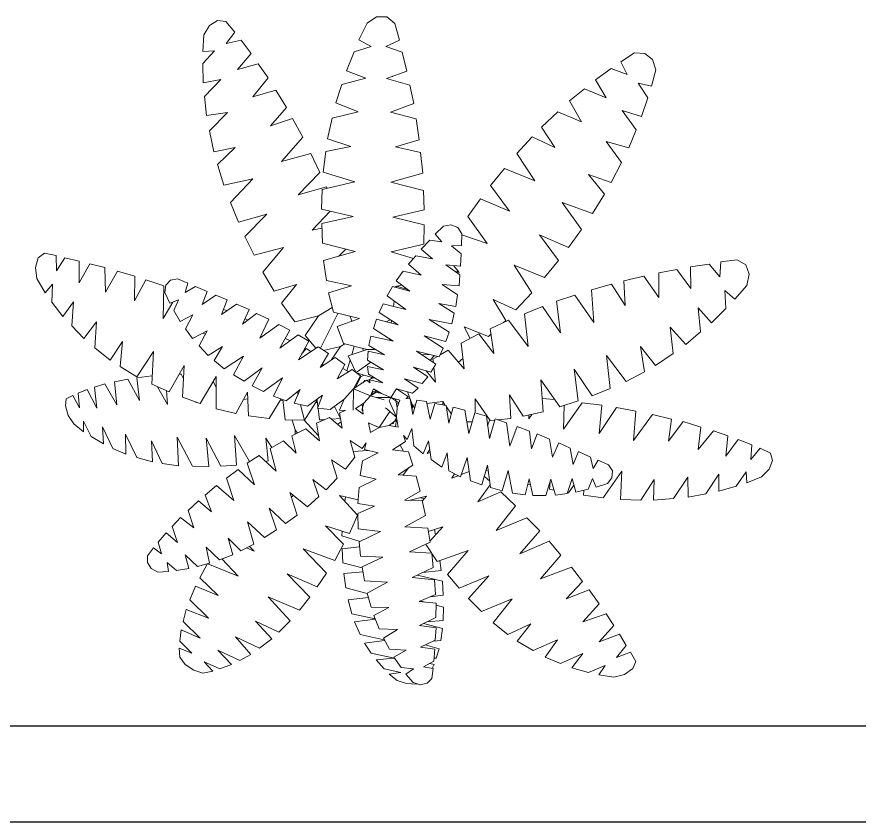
# Model space of a CAD drawing. Header units: inches. Extents: x 572007 to 584304, y -133032 to -127720.
# Drawn here: x 573121.18 to 573160.68, y -132247.37 to -132209.61 of the extents above; entities that cross this region are included whole.
import ezdxf

# ---------------------------------------------------------------- set-up
doc = ezdxf.new("R2010")
doc.units = ezdxf.units.IN
doc.header["$LTSCALE"] = 2
doc.header["$MEASUREMENT"] = 0

# ---------------------------------------------------------------- blocks, each defined once
blk = doc.blocks.new('A$C6B3F14EE')
at = {"color": 3, "lineweight": 15}
for p, q in [((0.6531, 1.3025), (0.6715, 1.3147)), ((0.692, 1.3144), (0.6715, 1.3147)), ((0.7077, 1.3017), (0.692, 1.3144)), ((0.3319, 1.2791), (0.3427, 1.2976)), ((0.3427, 1.2976), (0.3587, 1.3073)), ((0.3752, 1.3054), (0.3587, 1.3073)), ((0.3927, 1.2847), (0.3752, 1.3054)), ((0.6371, 1.2696), (0.6531, 1.3025)), ((0.7169, 1.2689), (0.7077, 1.3017)), ((0.3319, 1.2791), (0.3294, 1.2464)), ((0.3753, 1.2621), (0.3927, 1.2847)), ((0.3753, 1.2621), (0.4048, 1.2686)), ((0.4048, 1.2686), (0.4249, 1.2426)), ((0.6613, 1.2566), (0.6371, 1.2696)), ((0.6902, 1.2563), (0.7169, 1.2689)), ((0.3294, 1.2464), (0.3525, 1.2481)), ((0.3294, 1.2226), (0.3525, 1.2481)), ((0.6125, 1.2087), (0.6274, 1.2458)), ((0.6274, 1.2458), (0.6613, 1.2566)), ((0.7223, 1.2449), (0.6902, 1.2563)), ((0.7316, 1.2077), (0.7223, 1.2449)), ((0.4249, 1.2426), (0.398, 1.211)), ((1.1525, 1.2264), (1.1797, 1.2437)), ((1.1797, 1.2437), (1.1996, 1.2427)), ((1.1996, 1.2427), (1.215, 1.2306)), ((1.215, 1.2306), (1.2213, 1.2107)), ((0.3294, 1.2226), (0.3304, 1.1851)), ((0.4387, 1.2222), (0.398, 1.211)), ((0.4584, 1.1946), (0.4387, 1.2222)), ((1.1026, 1.1904), (1.1334, 1.2127)), ((1.1334, 1.2127), (1.1649, 1.2015)), ((1.1649, 1.2015), (1.1525, 1.2264)), ((0.4284, 1.1574), (0.4584, 1.1946)), ((0.6503, 1.1937), (0.6125, 1.2087)), ((0.6915, 1.1933), (0.7316, 1.2077)), ((0.7028, 1.1968), (0.7028, 1.1971)), ((1.2213, 1.2107), (1.213, 1.1784)), ((0.3304, 1.1851), (0.3654, 1.1912)), ((0.3329, 1.1578), (0.3654, 1.1912)), ((0.5917, 1.1455), (0.6036, 1.1815)), ((0.6503, 1.1937), (0.6036, 1.1815)), ((0.7369, 1.1802), (0.6915, 1.1933)), ((0.7369, 1.1802), (0.745, 1.144)), ((1.1237, 1.1553), (1.1026, 1.1904)), ((1.213, 1.1784), (1.1869, 1.1841)), ((1.1869, 1.1841), (1.2055, 1.1554)), ((0.4284, 1.1574), (0.4735, 1.1702)), ((0.4944, 1.1363), (0.4735, 1.1702)), ((1.0517, 1.1492), (1.0812, 1.173)), ((1.0812, 1.173), (1.1237, 1.1553)), ((0.3329, 1.1578), (0.3367, 1.1207)), ((0.6354, 1.1275), (0.5917, 1.1455)), ((1.075, 1.1079), (1.0517, 1.1492)), ((1.2055, 1.1554), (1.1932, 1.1188)), ((0.4944, 1.1363), (0.463, 1.1002)), ((0.745, 1.144), (0.6994, 1.1269)), ((1.1932, 1.1188), (1.1552, 1.1305)), ((1.1552, 1.1305), (1.1826, 1.0924)), ((0.3367, 1.1207), (0.3779, 1.1267)), ((0.3425, 1.0905), (0.3779, 1.1267)), ((0.463, 1.1002), (0.5065, 1.1144)), ((0.5065, 1.1144), (0.5265, 1.0779)), ((0.5752, 1.0746), (0.5845, 1.1152)), ((0.5845, 1.1152), (0.6354, 1.1275)), ((0.6994, 1.1269), (0.7494, 1.1136)), ((0.7494, 1.1136), (0.7559, 1.0729)), ((0.9965, 1.0977), (1.0284, 1.1274)), ((1.0284, 1.1274), (1.075, 1.1079)), ((1.0224, 1.0573), (0.9965, 1.0977)), ((0.3425, 1.0905), (0.3512, 1.049)), ((0.9781, 1.0782), (0.9478, 1.0455)), ((0.9781, 1.0782), (1.0224, 1.0573)), ((1.1826, 1.0924), (1.1681, 1.0569)), ((0.5265, 1.0779), (0.4843, 1.03)), ((0.6212, 1.0594), (0.5752, 1.0746)), ((0.7559, 1.0729), (0.7091, 1.0586)), ((1.1681, 1.0569), (1.1235, 1.0695)), ((1.1235, 1.0695), (1.1538, 1.0281)), ((0.3512, 1.049), (0.3933, 1.0578)), ((0.3583, 1.0241), (0.3933, 1.0578)), ((0.5422, 1.0455), (0.4843, 1.03)), ((0.5603, 1.0084), (0.5422, 1.0455)), ((0.5664, 1.009), (0.5717, 1.0495)), ((0.5717, 1.0495), (0.6212, 1.0594)), ((0.7091, 1.0586), (0.7583, 1.0477)), ((0.7583, 1.0477), (0.7625, 1.0072)), ((0.9478, 1.0455), (0.9832, 0.9916)), ((0.3583, 1.0241), (0.371, 0.9833)), ((0.9235, 1.0162), (0.8963, 0.9826)), ((0.9832, 0.9916), (0.9235, 1.0162)), ((1.1538, 1.0281), (1.1339, 0.9889)), ((0.371, 0.9833), (0.4281, 0.9958)), ((0.384, 0.9492), (0.4281, 0.9958)), ((0.5174, 0.9643), (0.5603, 1.0084)), ((0.6289, 0.99), (0.5664, 1.009)), ((0.7625, 1.0072), (0.6996, 0.9894)), ((1.1339, 0.9889), (1.0893, 1.0043)), ((1.0893, 1.0043), (1.1202, 0.9656)), ((0.5174, 0.9643), (0.573, 0.98)), ((0.5647, 0.9747), (0.6289, 0.99)), ((0.573, 0.98), (0.5742, 0.9769)), ((0.7638, 0.9729), (0.6996, 0.9894)), ((0.8963, 0.9826), (0.9334, 0.9321)), ((0.5634, 0.9364), (0.5647, 0.9747)), ((0.7655, 0.9346), (0.7638, 0.9729)), ((1.1202, 0.9656), (1.097, 0.9275)), ((0.384, 0.9492), (0.3998, 0.9108)), ((0.8764, 0.9566), (0.8511, 0.9214)), ((0.9334, 0.9321), (0.8764, 0.9566)), ((1.097, 0.9275), (1.0369, 0.9489)), ((1.0369, 0.9489), (1.075, 0.8961)), ((0.5449, 0.895), (0.5802, 0.9322)), ((0.6255, 0.9214), (0.5634, 0.9364)), ((0.7036, 0.9206), (0.7655, 0.9346)), ((0.3998, 0.9108), (0.4554, 0.9265)), ((0.4554, 0.9265), (0.4126, 0.8823)), ((0.5637, 0.9076), (0.6255, 0.9214)), ((0.7656, 0.9055), (0.7036, 0.9206)), ((0.8892, 0.8686), (0.8511, 0.9214)), ((0.5449, 0.895), (0.5641, 0.8987)), ((0.5652, 0.8691), (0.5637, 0.9076)), ((0.7645, 0.8672), (0.7656, 0.9055)), ((0.7873, 0.8867), (0.8037, 0.9027)), ((0.8182, 0.9052), (0.8037, 0.9027)), ((0.8314, 0.8997), (0.8182, 0.9052)), ((0.8314, 0.8997), (0.8393, 0.8873)), ((1.075, 0.8961), (1.0497, 0.8609)), ((0.4126, 0.8823), (0.4307, 0.8453)), ((0.8005, 0.8719), (0.7873, 0.8867)), ((0.8393, 0.8873), (0.839, 0.8643)), ((0.8892, 0.8686), (0.8393, 0.8858)), ((1.0497, 0.8609), (0.9928, 0.8853)), ((1.03, 0.8348), (0.9928, 0.8853)), ((0.5652, 0.8691), (0.6296, 0.8529)), ((0.7004, 0.8521), (0.7645, 0.8672)), ((0.7597, 0.8573), (0.7764, 0.875)), ((0.8005, 0.8719), (0.7764, 0.875)), ((0.839, 0.8643), (0.8194, 0.8638)), ((0.8194, 0.8638), (0.8383, 0.8483)), ((0.0054, 0.84), (0.0176, 0.8494)), ((0.0176, 0.8494), (0.0407, 0.8447)), ((0.4307, 0.8453), (0.4887, 0.8607)), ((0.4476, 0.8123), (0.4887, 0.8607)), ((0.6296, 0.8529), (0.5674, 0.8353)), ((0.5972, 0.8435), (0.6111, 0.8574)), ((0.7442, 0.839), (0.7004, 0.8521)), ((0.7816, 0.8381), (0.7597, 0.8573)), ((0.8383, 0.8483), (0.8371, 0.8239)), ((0, 0.8214), (0.0054, 0.84)), ((0.0407, 0.8447), (0.0416, 0.815)), ((0.0416, 0.815), (0.0582, 0.8401)), ((0.0582, 0.8401), (0.0864, 0.8337)), ((0.0864, 0.8337), (0.0859, 0.7914)), ((0.5674, 0.8353), (0.5731, 0.7959)), ((0.7344, 0.828), (0.7487, 0.8444)), ((0.7487, 0.8444), (0.7816, 0.8381)), ((1.0026, 0.8013), (1.03, 0.8348)), ((1.3476, 0.8026), (1.3496, 0.8322)), ((1.3496, 0.8322), (1.3818, 0.8364)), ((1.3818, 0.8364), (1.3986, 0.8266)), ((0.0027, 0.7993), (0, 0.8214)), ((0.1074, 0.8282), (0.0859, 0.7914)), ((0.1369, 0.8215), (0.1074, 0.8282)), ((0.1378, 0.7728), (0.1369, 0.8215)), ((0.1378, 0.7728), (0.1614, 0.8138)), ((0.1614, 0.8138), (0.1959, 0.8043)), ((0.7239, 0.8139), (0.7102, 0.7952)), ((0.7595, 0.8062), (0.7239, 0.8139)), ((0.7595, 0.8062), (0.7344, 0.828)), ((0.8084, 0.8265), (0.8371, 0.8239)), ((0.8357, 0.807), (0.8084, 0.8265)), ((0.8107, 0.8263), (0.8101, 0.8251)), ((0.8345, 0.8113), (0.8238, 0.8248)), ((0.8256, 0.814), (0.8345, 0.8113)), ((0.8319, 0.8145), (0.8306, 0.8124)), ((0.9776, 0.7715), (0.9429, 0.826)), ((0.9429, 0.826), (1.0026, 0.8013)), ((1.2274, 0.811), (1.2632, 0.8171)), ((1.2632, 0.8171), (1.2903, 0.7798)), ((1.2896, 0.8224), (1.3264, 0.828)), ((1.2903, 0.7798), (1.2896, 0.8224)), ((1.3264, 0.828), (1.3476, 0.8026)), ((1.3986, 0.8266), (1.4055, 0.8079)), ((0.0027, 0.7993), (0.0193, 0.7717)), ((0.1959, 0.8043), (0.1952, 0.7558)), ((0.1952, 0.7558), (0.2173, 0.797)), ((0.2173, 0.797), (0.2527, 0.7854)), ((0.2569, 0.7863), (0.266, 0.7965)), ((0.266, 0.7965), (0.2795, 0.7991)), ((0.2795, 0.7991), (0.3003, 0.7907)), ((0.4476, 0.8123), (0.4702, 0.7744)), ((0.8341, 0.785), (0.8357, 0.807)), ((1.1583, 0.7951), (1.1981, 0.8041)), ((1.1981, 0.8041), (1.2272, 0.7623)), ((1.2272, 0.7623), (1.2274, 0.811)), ((1.4055, 0.8079), (1.401, 0.7861)), ((0.0193, 0.7717), (0.0337, 0.7887)), ((0.0324, 0.7532), (0.0337, 0.7887)), ((0.2527, 0.7854), (0.2515, 0.7211)), ((0.2551, 0.7721), (0.2569, 0.7863)), ((0.3003, 0.7907), (0.2947, 0.7722)), ((0.2947, 0.7722), (0.3149, 0.7838)), ((0.3149, 0.7838), (0.3384, 0.7743)), ((0.5143, 0.788), (0.4702, 0.7744)), ((0.5143, 0.788), (0.4846, 0.751)), ((0.6226, 0.7854), (0.5731, 0.7959)), ((0.5769, 0.7717), (0.6226, 0.7854)), ((0.7033, 0.7837), (0.6923, 0.7655)), ((0.7375, 0.7748), (0.7033, 0.7837)), ((0.7066, 0.7826), (0.7107, 0.7845)), ((0.7102, 0.7952), (0.7375, 0.7748)), ((0.7107, 0.7845), (0.7103, 0.7816)), ((0.7107, 0.7845), (0.7218, 0.7865)), ((0.7107, 0.7845), (0.7343, 0.7771)), ((0.8313, 0.7676), (0.801, 0.788)), ((0.801, 0.788), (0.8341, 0.785)), ((1.0951, 0.7774), (1.1342, 0.7883)), ((1.1342, 0.7883), (1.161, 0.7465)), ((1.161, 0.7465), (1.1583, 0.7951)), ((1.401, 0.7861), (1.3773, 0.7587)), ((0.2551, 0.7721), (0.2645, 0.7509)), ((0.3384, 0.7743), (0.3282, 0.7486)), ((0.3282, 0.7486), (0.3551, 0.767)), ((0.3551, 0.767), (0.3778, 0.7575)), ((0.5769, 0.7717), (0.5866, 0.7331)), ((0.6923, 0.7655), (0.7293, 0.7388)), ((0.828, 0.7446), (0.8313, 0.7676)), ((0.946, 0.7379), (0.9776, 0.7715)), ((1.0259, 0.7548), (1.0624, 0.7667)), ((1.0624, 0.7667), (1.0998, 0.713)), ((1.0998, 0.713), (1.0951, 0.7774)), ((1.3773, 0.7587), (1.3576, 0.7759)), ((1.3576, 0.7759), (1.3594, 0.7407)), ((0.0541, 0.7248), (0.0324, 0.7532)), ((0.0747, 0.7538), (0.0541, 0.7248)), ((0.0747, 0.7538), (0.0715, 0.7061)), ((0.2515, 0.7211), (0.2708, 0.7532)), ((0.2645, 0.7509), (0.2818, 0.7578)), ((0.2724, 0.7367), (0.2818, 0.7578)), ((0.3778, 0.7575), (0.3667, 0.7286)), ((0.3667, 0.7286), (0.396, 0.7491)), ((0.396, 0.7491), (0.4209, 0.7383)), ((0.4846, 0.751), (0.511, 0.7144)), ((0.6768, 0.7327), (0.6846, 0.7497)), ((0.7293, 0.7388), (0.6846, 0.7497)), ((0.7066, 0.7551), (0.705, 0.7445)), ((0.8248, 0.7311), (0.7946, 0.7502)), ((0.7946, 0.7502), (0.828, 0.7446)), ((0.9263, 0.7171), (0.9013, 0.7583)), ((0.9013, 0.7583), (0.946, 0.7379)), ((1.0339, 0.6927), (1.0259, 0.7548)), ((0.2724, 0.7367), (0.2851, 0.7151)), ((0.3774, 0.7358), (0.3707, 0.7389)), ((0.4209, 0.7383), (0.4077, 0.7098)), ((0.4077, 0.7098), (0.4355, 0.7307)), ((0.4355, 0.7307), (0.4594, 0.7195)), ((0.5842, 0.7424), (0.5575, 0.7264)), ((0.561, 0.6622), (0.5952, 0.7309)), ((0.6378, 0.7208), (0.5866, 0.7331)), ((0.7144, 0.7085), (0.6768, 0.7327)), ((0.8248, 0.7311), (0.8198, 0.7105)), ((0.9631, 0.7301), (0.9987, 0.7446)), ((0.9704, 0.6655), (0.9631, 0.7301)), ((0.9987, 0.7446), (1.0339, 0.6927)), ((1.331, 0.7126), (1.3046, 0.7419)), ((1.3046, 0.7419), (1.3095, 0.6943)), ((1.3594, 0.7407), (1.331, 0.7126)), ((0.1204, 0.7144), (0.0954, 0.6812)), ((0.1169, 0.6628), (0.1204, 0.7144)), ((0.2851, 0.7151), (0.3097, 0.7281)), ((0.2953, 0.7006), (0.3097, 0.7281)), ((0.4183, 0.7176), (0.4128, 0.7205)), ((0.4594, 0.7195), (0.4416, 0.6822)), ((0.5575, 0.7264), (0.511, 0.7144)), ((0.5575, 0.7264), (0.5311, 0.6874)), ((0.5943, 0.7051), (0.6378, 0.7208)), ((0.6195, 0.7249), (0.6231, 0.7154)), ((0.6716, 0.7193), (0.6655, 0.7014)), ((0.7144, 0.7085), (0.6716, 0.7193)), ((0.6987, 0.7184), (0.6907, 0.7144)), ((0.7007, 0.7118), (0.7012, 0.7168)), ((0.8198, 0.7105), (0.7754, 0.719)), ((0.7754, 0.719), (0.8144, 0.6938)), ((0.8952, 0.7006), (0.9315, 0.7175)), ((0.9219, 0.7129), (0.9263, 0.7171)), ((0.9315, 0.7175), (0.9704, 0.6655)), ((0.0954, 0.6812), (0.0715, 0.7061)), ((0.2953, 0.7006), (0.3092, 0.6814)), ((0.3092, 0.6814), (0.3381, 0.6969)), ((0.3222, 0.667), (0.3381, 0.6969)), ((0.4416, 0.6822), (0.479, 0.7091)), ((0.479, 0.7091), (0.5011, 0.6978)), ((0.5011, 0.6978), (0.4815, 0.6624)), ((0.6065, 0.6717), (0.5943, 0.7051)), ((0.6655, 0.7014), (0.7045, 0.6762)), ((0.8559, 0.6812), (0.8445, 0.7043)), ((0.8445, 0.7043), (0.8918, 0.6854)), ((0.9029, 0.6519), (0.8952, 0.7006)), ((1.2806, 0.6699), (1.2495, 0.7037)), ((1.2495, 0.7037), (1.2554, 0.6522)), ((0.3346, 0.69), (0.3298, 0.6922)), ((0.444, 0.6869), (0.4437, 0.6836)), ((0.4815, 0.6624), (0.5173, 0.6889)), ((0.5013, 0.677), (0.4922, 0.6817)), ((0.5173, 0.6889), (0.5381, 0.6764)), ((0.5311, 0.6874), (0.5523, 0.6624)), ((0.6605, 0.686), (0.6568, 0.6675)), ((0.7045, 0.6762), (0.6605, 0.686)), ((0.697, 0.6809), (0.6966, 0.6778)), ((0.7653, 0.6868), (0.8031, 0.6625)), ((0.8083, 0.6759), (0.7653, 0.6868)), ((0.8144, 0.6938), (0.8083, 0.6759)), ((0.8382, 0.672), (0.8729, 0.6904)), ((0.8729, 0.6904), (0.9029, 0.6519)), ((0.8918, 0.6854), (0.8969, 0.6898)), ((1.3095, 0.6943), (1.2806, 0.6699)), ((0.1471, 0.639), (0.1713, 0.6754)), ((0.1713, 0.6754), (0.1667, 0.6262)), ((0.3222, 0.667), (0.3401, 0.6483)), ((0.3401, 0.6483), (0.3684, 0.666)), ((0.352, 0.6379), (0.3684, 0.666)), ((0.5381, 0.6764), (0.5181, 0.6394)), ((0.5565, 0.6654), (0.5181, 0.6394)), ((0.5771, 0.6518), (0.5565, 0.6654)), ((0.5674, 0.658), (0.6008, 0.6659)), ((0.6008, 0.6659), (0.5826, 0.6388)), ((0.6092, 0.6709), (0.6008, 0.6659)), ((0.6065, 0.6717), (0.6534, 0.66)), ((0.6227, 0.6495), (0.6278, 0.6663)), ((0.6873, 0.6495), (0.6568, 0.6675)), ((0.844, 0.6218), (0.8382, 0.672)), ((1.2212, 0.6286), (1.1917, 0.6656)), ((1.1917, 0.6656), (1.1991, 0.6161)), ((0.1169, 0.6628), (0.1471, 0.639)), ((0.1997, 0.6062), (0.2323, 0.6562)), ((0.2292, 0.5918), (0.2323, 0.6562)), ((0.3718, 0.6219), (0.4099, 0.6469)), ((0.3901, 0.6101), (0.4099, 0.6469)), ((0.5242, 0.6505), (0.5329, 0.6615)), ((0.5329, 0.6615), (0.5426, 0.6559)), ((0.5608, 0.6243), (0.5771, 0.6518)), ((0.6534, 0.66), (0.6157, 0.6472)), ((0.6157, 0.6472), (0.6306, 0.6152)), ((0.6442, 0.6623), (0.6463, 0.6575)), ((0.6534, 0.66), (0.6697, 0.6597)), ((0.655, 0.6567), (0.6541, 0.639)), ((0.6873, 0.6495), (0.655, 0.6567)), ((0.6835, 0.6517), (0.6821, 0.6506)), ((0.7952, 0.6455), (0.7505, 0.6564)), ((0.7505, 0.6564), (0.7882, 0.6309)), ((0.7604, 0.6495), (0.7744, 0.6503)), ((0.7856, 0.6477), (0.7769, 0.6382)), ((0.8031, 0.6625), (0.7952, 0.6455)), ((0.7971, 0.6492), (0.8124, 0.6586)), ((0.8124, 0.6586), (0.844, 0.6218)), ((1.1632, 0.5971), (1.1244, 0.6479)), ((1.1244, 0.6479), (1.1319, 0.5832)), ((1.2554, 0.6522), (1.2212, 0.6286)), ((0.352, 0.6379), (0.3718, 0.6219)), ((0.59, 0.644), (0.5608, 0.6243)), ((0.566, 0.6328), (0.566, 0.6276)), ((0.6094, 0.63), (0.59, 0.644)), ((0.6132, 0.6176), (0.6195, 0.6388)), ((0.6315, 0.6144), (0.6603, 0.6349)), ((0.6541, 0.639), (0.6851, 0.6197)), ((0.7882, 0.6309), (0.7785, 0.6152)), ((0.7827, 0.6408), (0.7919, 0.6463)), ((0.7835, 0.6339), (0.7827, 0.6408)), ((0.7916, 0.6461), (0.7918, 0.6461)), ((0.8327, 0.6347), (0.8328, 0.6349)), ((0.8328, 0.6349), (0.8417, 0.6418)), ((0.1667, 0.6262), (0.1997, 0.6062)), ((0.2931, 0.6282), (0.2633, 0.5768)), ((0.2894, 0.5662), (0.2931, 0.6282)), ((0.4107, 0.5974), (0.4465, 0.6238)), ((0.427, 0.5884), (0.4465, 0.6238)), ((0.4461, 0.6231), (0.4463, 0.6233)), ((0.594, 0.6018), (0.6094, 0.63)), ((0.6239, 0.6205), (0.594, 0.6018)), ((0.6168, 0.6158), (0.6053, 0.6223)), ((0.6399, 0.608), (0.6239, 0.6205)), ((0.6651, 0.604), (0.6322, 0.6138)), ((0.6851, 0.6197), (0.6539, 0.6264)), ((0.6539, 0.6264), (0.6557, 0.611)), ((0.7785, 0.6152), (0.7447, 0.6248)), ((0.7447, 0.6248), (0.7726, 0.6058)), ((0.7518, 0.6227), (0.7497, 0.6213)), ((0.7875, 0.5954), (0.7693, 0.6177)), ((0.7844, 0.6248), (0.7875, 0.5954)), ((1.0962, 0.5687), (1.0609, 0.6208)), ((1.0688, 0.5587), (1.0609, 0.6208)), ((1.1991, 0.6161), (1.1632, 0.5971)), ((0.182, 0.6017), (0.1556, 0.596)), ((0.2048, 0.5594), (0.182, 0.6017)), ((0.1994, 0.6039), (0.229, 0.6079)), ((0.2048, 0.5594), (0.1994, 0.6039)), ((0.229, 0.6079), (0.23, 0.6062)), ((0.2868, 0.6114), (0.2833, 0.611)), ((0.2917, 0.6021), (0.2868, 0.6114)), ((0.3242, 0.5533), (0.3557, 0.6064)), ((0.3561, 0.5432), (0.3557, 0.6064)), ((0.3901, 0.6101), (0.4107, 0.5974)), ((0.4865, 0.6043), (0.449, 0.5772)), ((0.4865, 0.6043), (0.4689, 0.5679)), ((0.6263, 0.5825), (0.6399, 0.608)), ((0.652, 0.5993), (0.6263, 0.5825)), ((0.6299, 0.5847), (0.6405, 0.6058)), ((0.6405, 0.6058), (0.6387, 0.6055)), ((0.6405, 0.6058), (0.6467, 0.6094)), ((0.6444, 0.5942), (0.6489, 0.599)), ((0.6489, 0.599), (0.6503, 0.598)), ((0.6589, 0.5939), (0.652, 0.5993)), ((0.653, 0.5985), (0.6651, 0.604)), ((0.6842, 0.5939), (0.6557, 0.611)), ((0.6572, 0.6003), (0.6589, 0.5939)), ((0.6572, 0.6003), (0.6842, 0.5939)), ((0.6618, 0.6023), (0.6619, 0.6047)), ((0.6651, 0.604), (0.6674, 0.6038)), ((0.7616, 0.5926), (0.7268, 0.6018)), ((0.7268, 0.6018), (0.7536, 0.5835)), ((0.7315, 0.6003), (0.7318, 0.5983)), ((0.7726, 0.6058), (0.7616, 0.5926)), ((0.7854, 0.5978), (0.7871, 0.599)), ((0.9951, 0.6004), (1.0323, 0.5468)), ((0.9951, 0.6004), (0.9995, 0.537)), ((0.0841, 0.5737), (0.1021, 0.5811)), ((0.1021, 0.5811), (0.1209, 0.5446)), ((0.1165, 0.5855), (0.1369, 0.592)), ((0.1209, 0.5446), (0.1165, 0.5855)), ((0.1369, 0.592), (0.1602, 0.5508)), ((0.1556, 0.596), (0.1602, 0.5508)), ((0.2633, 0.5768), (0.2292, 0.5918)), ((0.2405, 0.5866), (0.2599, 0.5513)), ((0.3557, 0.586), (0.3502, 0.5969)), ((0.449, 0.5772), (0.427, 0.5884)), ((0.4936, 0.559), (0.5216, 0.5808)), ((0.5216, 0.5808), (0.5092, 0.5541)), ((0.6263, 0.5825), (0.6078, 0.562)), ((0.6263, 0.5825), (0.6254, 0.5401)), ((0.6595, 0.5689), (0.6263, 0.5825)), ((0.628, 0.5854), (0.628, 0.5835)), ((0.6469, 0.5958), (0.6411, 0.5934)), ((0.6411, 0.5934), (0.6417, 0.5925)), ((0.6659, 0.5826), (0.6595, 0.5689)), ((0.6659, 0.5826), (0.6814, 0.5731)), ((0.7001, 0.5651), (0.7109, 0.5825)), ((0.7426, 0.5736), (0.7109, 0.5825)), ((0.7109, 0.5825), (0.7346, 0.5669)), ((0.7536, 0.5835), (0.7426, 0.5736)), ((1.1319, 0.5832), (1.0962, 0.5687)), ((0.0608, 0.5624), (0.0735, 0.5695)), ((0.0735, 0.5695), (0.0866, 0.5449)), ((0.0866, 0.5449), (0.0841, 0.5737)), ((0.2599, 0.5513), (0.2578, 0.5789)), ((0.3242, 0.5533), (0.2894, 0.5662)), ((0.3947, 0.5339), (0.4178, 0.5758)), ((0.4178, 0.5758), (0.4194, 0.529)), ((0.4689, 0.5679), (0.4936, 0.559)), ((0.5173, 0.571), (0.5159, 0.576)), ((0.5654, 0.5701), (0.5356, 0.548)), ((0.5552, 0.5441), (0.5654, 0.5701)), ((0.6466, 0.5545), (0.6595, 0.5689)), ((0.6595, 0.5689), (0.6742, 0.5775)), ((0.6595, 0.5689), (0.6868, 0.5608)), ((0.6618, 0.5702), (0.6602, 0.5704)), ((0.6652, 0.5737), (0.662, 0.5701)), ((0.6814, 0.5731), (0.6637, 0.5772)), ((0.6637, 0.5772), (0.6658, 0.5725)), ((0.6677, 0.5761), (0.6708, 0.5795)), ((0.6714, 0.5653), (0.7001, 0.5651)), ((0.7001, 0.5651), (0.6814, 0.5731)), ((0.7001, 0.5651), (0.6968, 0.5591)), ((0.7177, 0.5604), (0.7001, 0.5651)), ((0.7001, 0.5651), (0.7156, 0.5547)), ((0.7346, 0.5669), (0.7295, 0.5634)), ((0.7328, 0.5762), (0.7427, 0.5504)), ((0.9602, 0.5287), (0.9333, 0.5709)), ((0.9333, 0.5709), (0.9359, 0.5241)), ((0.9334, 0.568), (0.9351, 0.5681)), ((0.0593, 0.5487), (0.0608, 0.5624)), ((0.0648, 0.5301), (0.0593, 0.5487)), ((0.3154, 0.5563), (0.3151, 0.5565)), ((0.3151, 0.5565), (0.3154, 0.556)), ((0.3154, 0.556), (0.3154, 0.5563)), ((0.3154, 0.556), (0.3172, 0.5557)), ((0.4183, 0.5626), (0.4099, 0.5611)), ((0.4603, 0.5241), (0.4839, 0.5624)), ((0.4871, 0.5595), (0.4822, 0.5599)), ((0.4869, 0.5612), (0.4915, 0.5211)), ((0.5092, 0.5541), (0.5356, 0.548)), ((0.5222, 0.5508), (0.5299, 0.5209)), ((0.5299, 0.5209), (0.5546, 0.5599)), ((0.552, 0.5557), (0.5553, 0.5555)), ((0.5546, 0.5599), (0.5555, 0.5625)), ((0.5546, 0.5599), (0.5562, 0.5464)), ((0.6078, 0.562), (0.5802, 0.5415)), ((0.6004, 0.5238), (0.589, 0.5479)), ((0.6078, 0.562), (0.5988, 0.5401)), ((0.6304, 0.5434), (0.6466, 0.5545)), ((0.6424, 0.5403), (0.6466, 0.5545)), ((0.6436, 0.5523), (0.6451, 0.5327)), ((0.7111, 0.5265), (0.6968, 0.5591)), ((0.7123, 0.5459), (0.7088, 0.5628)), ((0.7155, 0.5545), (0.711, 0.5525)), ((0.712, 0.5473), (0.7129, 0.5474)), ((0.7123, 0.5459), (0.7177, 0.5604)), ((0.7156, 0.5547), (0.7155, 0.5545)), ((0.7376, 0.5626), (0.7295, 0.5634)), ((0.7376, 0.5626), (0.7428, 0.5322)), ((0.7427, 0.5504), (0.7394, 0.5521)), ((0.7398, 0.5501), (0.7427, 0.5504)), ((0.7415, 0.539), (0.7427, 0.5504)), ((0.7427, 0.5504), (0.7486, 0.5511)), ((0.7427, 0.5504), (0.7467, 0.545)), ((0.7512, 0.56), (0.7428, 0.5322)), ((0.7703, 0.5573), (0.7512, 0.56)), ((0.7703, 0.5573), (0.7772, 0.5229)), ((0.771, 0.5535), (0.8019, 0.5575)), ((0.7862, 0.5538), (0.7772, 0.5229)), ((0.8086, 0.5498), (0.7862, 0.5538)), ((0.807, 0.5499), (0.8019, 0.5575)), ((0.8019, 0.5507), (0.8019, 0.5575)), ((0.8143, 0.515), (0.8086, 0.5498)), ((0.866, 0.563), (0.8659, 0.535)), ((0.8955, 0.5201), (0.866, 0.563)), ((0.9978, 0.5626), (0.9983, 0.5636)), ((1.022, 0.5613), (0.9983, 0.5636)), ((1.0323, 0.5468), (1.0688, 0.5587)), ((1.0397, 0.5029), (1.0763, 0.5551)), ((1.0397, 0.5029), (1.0409, 0.5495)), ((1.0763, 0.5551), (1.1152, 0.5504)), ((1.1152, 0.5504), (1.1097, 0.4948)), ((0.3947, 0.5339), (0.3561, 0.5432)), ((0.5802, 0.5415), (0.5552, 0.5441)), ((0.5565, 0.5438), (0.5592, 0.5211)), ((0.5985, 0.535), (0.6105, 0.5399)), ((0.604, 0.5047), (0.5985, 0.535)), ((0.5988, 0.5401), (0.6105, 0.5399)), ((0.6451, 0.5327), (0.6304, 0.5434)), ((0.6424, 0.5403), (0.6445, 0.5405)), ((0.6978, 0.5376), (0.677, 0.5065)), ((0.6893, 0.5447), (0.7111, 0.5265)), ((0.7111, 0.5265), (0.7123, 0.5459)), ((0.7424, 0.5345), (0.743, 0.5342)), ((0.819, 0.5327), (0.8091, 0.547)), ((0.8224, 0.5461), (0.8143, 0.515)), ((0.8456, 0.5407), (0.8224, 0.5461)), ((0.8532, 0.4948), (0.8456, 0.5407)), ((0.8654, 0.5352), (0.8532, 0.4948)), ((0.8881, 0.5289), (0.8654, 0.5352)), ((0.9995, 0.537), (0.9602, 0.5287)), ((0.9718, 0.5234), (0.9717, 0.5309)), ((0.9777, 0.5321), (0.9718, 0.5234)), ((1.1097, 0.4948), (1.1443, 0.5457)), ((1.1443, 0.5457), (1.1823, 0.5383)), ((1.1823, 0.5383), (1.1775, 0.4808)), ((1.1775, 0.4808), (1.2153, 0.5319)), ((1.2153, 0.5319), (1.2527, 0.5229)), ((0.0755, 0.5132), (0.0648, 0.5301)), ((0.1097, 0.4883), (0.0944, 0.519)), ((0.0944, 0.519), (0.095, 0.4977)), ((0.4194, 0.529), (0.4603, 0.5241)), ((0.5299, 0.5209), (0.4915, 0.5211)), ((0.5113, 0.5014), (0.5054, 0.5208)), ((0.5576, 0.4901), (0.5292, 0.5207)), ((0.5791, 0.5261), (0.5532, 0.5146)), ((0.5532, 0.5146), (0.5594, 0.4799)), ((0.5592, 0.5211), (0.5695, 0.5217)), ((0.604, 0.5047), (0.5791, 0.5261)), ((0.583, 0.5225), (0.6004, 0.5238)), ((0.6018, 0.5172), (0.5951, 0.512)), ((0.6007, 0.5224), (0.5995, 0.5237)), ((0.6004, 0.5238), (0.6005, 0.5237)), ((0.6558, 0.5158), (0.6732, 0.5076)), ((0.6558, 0.5158), (0.66, 0.4964)), ((0.6561, 0.5141), (0.6579, 0.5148)), ((0.6965, 0.5105), (0.7117, 0.5221)), ((0.7043, 0.5136), (0.7028, 0.5152)), ((0.7111, 0.5265), (0.7043, 0.5136)), ((0.7092, 0.508), (0.7107, 0.5214)), ((0.7141, 0.507), (0.7111, 0.5265)), ((0.8601, 0.5176), (0.8495, 0.5177)), ((0.8938, 0.4845), (0.8881, 0.5289)), ((0.8904, 0.5101), (0.8946, 0.5212)), ((0.9053, 0.5234), (0.8938, 0.4845)), ((0.9045, 0.5208), (0.8955, 0.5201)), ((0.9278, 0.5156), (0.9053, 0.5234)), ((0.9359, 0.5241), (0.9106, 0.5213)), ((0.9344, 0.4697), (0.9278, 0.5156)), ((1.2527, 0.5229), (1.2467, 0.4794)), ((1.2467, 0.4794), (1.2753, 0.5179)), ((1.2753, 0.5179), (1.31, 0.5072)), ((0.095, 0.4977), (0.0755, 0.5132)), ((0.1321, 0.5077), (0.1343, 0.4739)), ((0.1321, 0.5077), (0.1525, 0.4652)), ((0.5327, 0.5038), (0.5049, 0.4896)), ((0.5159, 0.4951), (0.5113, 0.5014)), ((0.5113, 0.5014), (0.5117, 0.4929)), ((0.5594, 0.4799), (0.5327, 0.5038)), ((0.6597, 0.5138), (0.6595, 0.5133)), ((0.6595, 0.5133), (0.677, 0.5065)), ((0.677, 0.5065), (0.66, 0.4964)), ((0.6732, 0.5076), (0.6735, 0.5077)), ((0.677, 0.5065), (0.6965, 0.5105)), ((0.6965, 0.5105), (0.7141, 0.507)), ((0.6981, 0.51), (0.6975, 0.5112)), ((0.7411, 0.5046), (0.7322, 0.4826)), ((0.7411, 0.5046), (0.7453, 0.4703)), ((0.9483, 0.5085), (0.9344, 0.4697)), ((0.9726, 0.4992), (0.9483, 0.5085)), ((0.9766, 0.4644), (0.9726, 0.4992)), ((1.31, 0.5072), (1.3052, 0.463)), ((1.3052, 0.463), (1.3349, 0.5)), ((1.3349, 0.5), (1.3632, 0.4899)), ((0.1343, 0.4739), (0.1097, 0.4883)), ((0.2, 0.4474), (0.1773, 0.4932)), ((0.1783, 0.4541), (0.1773, 0.4932)), ((0.2792, 0.4874), (0.2818, 0.4311)), ((0.2792, 0.4874), (0.3094, 0.43)), ((0.3365, 0.4856), (0.3413, 0.4294)), ((0.3365, 0.4856), (0.365, 0.4299)), ((0.3918, 0.4903), (0.4218, 0.4392)), ((0.3961, 0.4319), (0.3918, 0.4903)), ((0.458, 0.4407), (0.4536, 0.4856)), ((0.4654, 0.4669), (0.4536, 0.4856)), ((0.5049, 0.4896), (0.5132, 0.4557)), ((0.7322, 0.4826), (0.7247, 0.4908)), ((0.7247, 0.4908), (0.7289, 0.4788)), ((0.9876, 0.4937), (0.9766, 0.4644)), ((1.0123, 0.4832), (0.9876, 0.4937)), ((1.0178, 0.4477), (1.0123, 0.4832)), ((1.3632, 0.4899), (1.3591, 0.4497)), ((1.3591, 0.4497), (1.3839, 0.4827)), ((1.3839, 0.4827), (1.4104, 0.4719)), ((0.1525, 0.4652), (0.1783, 0.4541)), ((0.2286, 0.4803), (0.2308, 0.4387)), ((0.2286, 0.4803), (0.2498, 0.4357)), ((0.4883, 0.4802), (0.4621, 0.4652)), ((0.4621, 0.4652), (0.4742, 0.4201)), ((0.5132, 0.4557), (0.4883, 0.4802)), ((0.6291, 0.4476), (0.6195, 0.4807)), ((0.6431, 0.4649), (0.6195, 0.4807)), ((0.6431, 0.4649), (0.651, 0.476)), ((0.651, 0.476), (0.6481, 0.463)), ((0.7289, 0.4788), (0.7028, 0.4621)), ((0.7246, 0.4596), (0.7183, 0.4718)), ((0.7453, 0.4703), (0.7633, 0.4544)), ((0.7633, 0.4544), (0.7741, 0.48)), ((0.7741, 0.48), (0.7789, 0.443)), ((1.0307, 0.476), (1.0178, 0.4477)), ((1.0529, 0.4659), (1.0307, 0.476)), ((1.0586, 0.4336), (1.0529, 0.4659)), ((1.4104, 0.4719), (1.4088, 0.4434)), ((1.4088, 0.4434), (1.4267, 0.4654)), ((1.4267, 0.4654), (1.4476, 0.456)), ((0.4405, 0.4512), (0.4167, 0.4359)), ((0.4742, 0.4201), (0.4405, 0.4512)), ((0.6256, 0.4593), (0.6544, 0.4613)), ((0.6442, 0.4409), (0.6749, 0.4566)), ((0.6481, 0.463), (0.6749, 0.4566)), ((0.7349, 0.4587), (0.7028, 0.4621)), ((0.7434, 0.4324), (0.7349, 0.4587)), ((0.7716, 0.4553), (0.7764, 0.4628)), ((0.7771, 0.4572), (0.7716, 0.4553)), ((0.8004, 0.4283), (0.8105, 0.4561)), ((0.8105, 0.4561), (0.814, 0.4207)), ((1.0696, 0.4588), (1.0586, 0.4336)), ((1.0928, 0.4482), (1.0696, 0.4588)), ((1.0985, 0.4255), (1.0928, 0.4482)), ((1.4476, 0.456), (1.4516, 0.4416)), ((0.2308, 0.4387), (0.2, 0.4474)), ((0.2818, 0.4311), (0.2498, 0.4357)), ((0.365, 0.4299), (0.3961, 0.4319)), ((0.4167, 0.4359), (0.4311, 0.3933)), ((0.4529, 0.4396), (0.458, 0.4407)), ((0.5944, 0.4067), (0.5832, 0.4424)), ((0.5832, 0.4424), (0.6106, 0.4244)), ((0.6106, 0.4244), (0.6291, 0.4476)), ((0.6395, 0.4121), (0.6442, 0.4409)), ((0.7434, 0.4324), (0.7142, 0.4131)), ((0.7789, 0.443), (0.8004, 0.4283)), ((0.8368, 0.4093), (0.8501, 0.4473)), ((0.8495, 0.4454), (0.8502, 0.446)), ((0.8501, 0.4473), (0.8564, 0.4014)), ((0.879, 0.3933), (0.8903, 0.4323)), ((0.8903, 0.4323), (0.8962, 0.3879)), ((1.1078, 0.4421), (1.0985, 0.4255)), ((1.1287, 0.4329), (1.1078, 0.4421)), ((1.136, 0.4212), (1.1287, 0.4329)), ((1.4516, 0.4416), (1.445, 0.4243)), ((0.3413, 0.4294), (0.3094, 0.43)), ((0.399, 0.4236), (0.3764, 0.4068)), ((0.4311, 0.3933), (0.399, 0.4236)), ((0.7349, 0.4266), (0.7234, 0.4121)), ((0.814, 0.4207), (0.8368, 0.4093)), ((0.8199, 0.4065), (0.8253, 0.4149)), ((0.8383, 0.4135), (0.8539, 0.4194)), ((0.8921, 0.42), (0.8874, 0.4217)), ((0.9189, 0.3819), (0.9311, 0.4219)), ((0.9311, 0.4219), (0.9395, 0.3772)), ((1.0983, 0.4263), (1.0992, 0.4264)), ((1.1545, 0.4203), (1.1178, 0.3678)), ((1.136, 0.4212), (1.1351, 0.4074)), ((1.1521, 0.3644), (1.1545, 0.4203)), ((1.3796, 0.3907), (1.3995, 0.4188)), ((1.4009, 0.3974), (1.3995, 0.4188)), ((1.445, 0.4243), (1.4298, 0.4092)), ((0.3764, 0.4068), (0.3908, 0.3624)), ((0.5462, 0.4039), (0.5726, 0.3833)), ((0.5583, 0.3703), (0.5462, 0.4039)), ((0.5726, 0.3833), (0.5944, 0.4067)), ((0.6707, 0.4045), (0.6374, 0.3881)), ((0.6707, 0.4045), (0.6395, 0.4121)), ((0.7494, 0.4102), (0.7142, 0.4131)), ((0.7575, 0.3807), (0.7494, 0.4102)), ((0.8326, 0.4112), (0.8199, 0.4065)), ((0.8564, 0.4014), (0.879, 0.3933)), ((0.8945, 0.4005), (0.8839, 0.41)), ((0.964, 0.3739), (0.9725, 0.4054)), ((0.9725, 0.4054), (0.9795, 0.3724)), ((1.0049, 0.3725), (1.0148, 0.4047)), ((1.0132, 0.3997), (1.012, 0.3848)), ((1.0148, 0.4047), (1.0238, 0.3733)), ((1.0469, 0.3762), (1.0566, 0.4059)), ((1.0643, 0.3788), (1.0566, 0.4059)), ((1.0885, 0.3846), (1.0972, 0.4061)), ((1.0972, 0.4061), (1.1043, 0.3886)), ((1.1261, 0.3962), (1.1351, 0.4074)), ((1.2183, 0.4041), (1.1923, 0.3633)), ((1.2167, 0.3632), (1.2183, 0.4041)), ((1.2847, 0.4084), (1.2566, 0.3663)), ((1.2854, 0.3691), (1.2847, 0.4084)), ((1.3459, 0.4145), (1.32, 0.3755)), ((1.3459, 0.4145), (1.3453, 0.3808)), ((1.4298, 0.4092), (1.4009, 0.3974)), ((0.3565, 0.392), (0.3342, 0.3734)), ((0.3908, 0.3624), (0.3565, 0.392)), ((0.6374, 0.3881), (0.6348, 0.3565)), ((0.8709, 0.3598), (0.8955, 0.3932)), ((0.8962, 0.3879), (0.9189, 0.3819)), ((0.9752, 0.3929), (0.9696, 0.3945)), ((1.012, 0.3848), (1.021, 0.383)), ((1.0499, 0.3775), (1.0603, 0.3926)), ((1.0885, 0.3846), (1.0643, 0.3788)), ((1.079, 0.3728), (1.08, 0.3825)), ((1.1043, 0.3886), (1.1261, 0.3962)), ((1.3453, 0.3808), (1.3796, 0.3907)), ((0.3342, 0.3734), (0.3467, 0.3402)), ((0.5007, 0.3784), (0.5355, 0.3498)), ((0.5007, 0.3784), (0.5152, 0.334)), ((0.5038, 0.3688), (0.5076, 0.3727)), ((0.5355, 0.3498), (0.5583, 0.3703)), ((0.5988, 0.3727), (0.6355, 0.3638)), ((0.634, 0.3337), (0.5988, 0.3727)), ((0.6108, 0.3696), (0.6094, 0.3608)), ((0.727, 0.3633), (0.7575, 0.3807)), ((0.735, 0.3629), (0.7699, 0.371)), ((0.7658, 0.366), (0.7581, 0.3681)), ((0.7699, 0.371), (0.7618, 0.3613)), ((0.9162, 0.3798), (0.8709, 0.3598)), ((0.945, 0.3524), (0.9162, 0.3798)), ((0.9395, 0.3772), (0.964, 0.3739)), ((0.9795, 0.3724), (1.0049, 0.3725)), ((1.0238, 0.3733), (1.0469, 0.3762)), ((1.0475, 0.3778), (1.0499, 0.3775)), ((1.1178, 0.3678), (1.079, 0.3728)), ((1.2566, 0.3663), (1.2167, 0.3632)), ((1.32, 0.3755), (1.2854, 0.3691)), ((0.3208, 0.3621), (0.3005, 0.3428)), ((0.3467, 0.3402), (0.3208, 0.3621)), ((0.6348, 0.3565), (0.6674, 0.3515)), ((0.6674, 0.3515), (0.6348, 0.3373)), ((0.7615, 0.3623), (0.727, 0.3633)), ((0.7681, 0.333), (0.7615, 0.3623)), ((0.7615, 0.3623), (0.7617, 0.3619)), ((0.7617, 0.3619), (0.7626, 0.3621)), ((0.9073, 0.3038), (0.945, 0.3524)), ((1.1923, 0.3633), (1.1521, 0.3644)), ((0.3005, 0.3428), (0.3121, 0.3085)), ((0.4604, 0.3475), (0.4748, 0.3049)), ((0.4604, 0.3475), (0.4923, 0.317)), ((0.4923, 0.317), (0.5152, 0.334)), ((0.6181, 0.2977), (0.634, 0.3337)), ((0.6348, 0.3373), (0.6353, 0.3068)), ((0.7681, 0.333), (0.7274, 0.3109)), ((0.2858, 0.329), (0.2693, 0.3112)), ((0.3121, 0.3085), (0.2858, 0.329)), ((0.4511, 0.2895), (0.4174, 0.3207)), ((0.4299, 0.2766), (0.4174, 0.3207)), ((0.9073, 0.3038), (0.9679, 0.3287)), ((0.9933, 0.3027), (0.9679, 0.3287)), ((0.2572, 0.2986), (0.242, 0.2804)), ((0.2797, 0.28), (0.2572, 0.2986)), ((0.2693, 0.3112), (0.2797, 0.28)), ((0.4748, 0.3049), (0.4511, 0.2895)), ((0.5712, 0.3127), (0.6181, 0.2977)), ((0.5712, 0.3127), (0.6068, 0.2769)), ((0.6032, 0.2932), (0.6039, 0.3021)), ((0.6353, 0.3068), (0.6793, 0.3015)), ((0.6793, 0.3015), (0.6373, 0.2813)), ((0.7726, 0.3079), (0.7274, 0.3109)), ((0.7774, 0.2804), (0.7726, 0.3079)), ((0.7736, 0.3015), (0.8019, 0.3105)), ((0.8019, 0.3105), (0.777, 0.2831)), ((0.7856, 0.3052), (0.7878, 0.2951)), ((0.9933, 0.3027), (0.9536, 0.2578)), ((0.3797, 0.2884), (0.3885, 0.2558)), ((0.3797, 0.2884), (0.4042, 0.2635)), ((0.3852, 0.2828), (0.3807, 0.2848)), ((0.6391, 0.282), (0.6032, 0.2932)), ((0.9536, 0.2578), (1.0116, 0.2826)), ((1.0116, 0.2826), (1.0348, 0.2552)), ((0.2322, 0.2694), (0.2204, 0.2538)), ((0.2483, 0.2577), (0.2322, 0.2694)), ((0.242, 0.2804), (0.2483, 0.2577)), ((0.3622, 0.2458), (0.336, 0.2709)), ((0.343, 0.2389), (0.336, 0.2709)), ((0.4042, 0.2635), (0.4299, 0.2766)), ((0.4308, 0.2628), (0.4158, 0.2693)), ((0.4216, 0.2722), (0.4308, 0.2628)), ((0.5274, 0.2672), (0.5894, 0.2447)), ((0.5274, 0.2672), (0.5729, 0.2195)), ((0.5894, 0.2447), (0.6068, 0.2769)), ((0.6383, 0.2713), (0.6039, 0.2676)), ((0.6039, 0.2676), (0.6053, 0.2397)), ((0.6373, 0.2813), (0.6402, 0.2533)), ((0.7368, 0.2613), (0.7774, 0.2804)), ((0.7697, 0.2754), (0.7911, 0.2428)), ((0.2204, 0.2538), (0.2204, 0.2405)), ((0.3192, 0.2326), (0.295, 0.2557)), ((0.3019, 0.2285), (0.295, 0.2557)), ((0.3885, 0.2558), (0.3622, 0.2458)), ((0.6402, 0.2533), (0.684, 0.251)), ((0.6433, 0.2323), (0.684, 0.251)), ((0.7803, 0.2591), (0.7368, 0.2613)), ((0.7834, 0.231), (0.7803, 0.2591)), ((0.7911, 0.2428), (0.8518, 0.264)), ((0.8518, 0.264), (0.8113, 0.217)), ((1.0348, 0.2552), (0.9944, 0.2083)), ((0.228, 0.2286), (0.2204, 0.2405)), ((0.2775, 0.2246), (0.2592, 0.2408)), ((0.2622, 0.2225), (0.2592, 0.2408)), ((0.3192, 0.2326), (0.343, 0.2389)), ((0.3381, 0.2374), (0.3236, 0.2106)), ((0.3994, 0.2138), (0.3396, 0.2379)), ((0.3671, 0.2476), (0.3994, 0.2138)), ((0.6053, 0.2397), (0.6436, 0.23)), ((0.6482, 0.2044), (0.6433, 0.2323)), ((0.7963, 0.2445), (0.7992, 0.2248)), ((0.2408, 0.2214), (0.228, 0.2286)), ((0.2408, 0.2214), (0.2622, 0.2225)), ((0.2775, 0.2246), (0.3019, 0.2285)), ((0.5547, 0.1924), (0.4959, 0.2182)), ((0.5403, 0.1726), (0.4959, 0.2182)), ((0.5729, 0.2195), (0.5547, 0.1924)), ((0.645, 0.2224), (0.6073, 0.2186)), ((0.6073, 0.2186), (0.6113, 0.1906)), ((0.7834, 0.231), (0.7415, 0.211)), ((0.752, 0.2159), (0.8013, 0.2036)), ((0.7992, 0.2248), (0.7627, 0.2209)), ((0.8346, 0.1897), (0.8113, 0.217)), ((0.9944, 0.2083), (1.0552, 0.2315)), ((1.0552, 0.2315), (1.0771, 0.2033)), ((0.3236, 0.2106), (0.3599, 0.1756)), ((0.6935, 0.2017), (0.6482, 0.2044)), ((0.6531, 0.1803), (0.6935, 0.2017)), ((0.7415, 0.211), (0.7861, 0.2064)), ((0.7861, 0.2064), (0.7877, 0.1778)), ((0.8013, 0.2036), (0.8027, 0.1761)), ((0.8346, 0.1897), (0.8925, 0.2144)), ((0.8529, 0.1695), (0.8925, 0.2144)), ((1.0771, 0.2033), (1.0448, 0.1692)), ((0.3041, 0.1668), (0.3149, 0.194)), ((0.3149, 0.194), (0.3599, 0.1756)), ((0.6113, 0.1906), (0.6532, 0.1796)), ((1.0448, 0.1692), (1.0905, 0.1866)), ((1.0905, 0.1866), (1.1098, 0.1591)), ((0.3408, 0.1307), (0.3041, 0.1668)), ((0.5018, 0.1256), (0.4582, 0.1732)), ((0.4582, 0.1732), (0.5198, 0.1469)), ((0.5198, 0.1469), (0.5403, 0.1726)), ((0.6556, 0.1719), (0.6156, 0.1668)), ((0.6156, 0.1668), (0.6233, 0.1397)), ((0.6611, 0.1528), (0.6531, 0.1803)), ((0.7554, 0.1638), (0.7877, 0.1778)), ((0.8027, 0.1761), (0.7771, 0.1731)), ((0.8784, 0.1438), (0.8529, 0.1695)), ((0.9389, 0.1687), (0.8784, 0.1438)), ((0.9014, 0.1219), (0.9389, 0.1687)), ((0.6957, 0.152), (0.6611, 0.1528)), ((0.6661, 0.136), (0.6957, 0.152)), ((0.7889, 0.1603), (0.7554, 0.1638)), ((0.7665, 0.1625), (0.7582, 0.1648)), ((0.7887, 0.1322), (0.7889, 0.1603)), ((0.7889, 0.1563), (0.8037, 0.1524)), ((0.8026, 0.1261), (0.8037, 0.1524)), ((1.1098, 0.1591), (1.078, 0.1235)), ((0.291, 0.1244), (0.2968, 0.1477)), ((0.2968, 0.1477), (0.3408, 0.1307)), ((0.6233, 0.1397), (0.6687, 0.1298)), ((0.6768, 0.1102), (0.6661, 0.136)), ((1.078, 0.1235), (1.124, 0.1398)), ((1.124, 0.1398), (1.1387, 0.1162)), ((0.3247, 0.0917), (0.291, 0.1244)), ((0.4333, 0.1251), (0.4654, 0.0902)), ((0.4791, 0.1032), (0.4333, 0.1251)), ((0.4791, 0.1032), (0.5018, 0.1256)), ((0.6689, 0.1287), (0.6284, 0.1238)), ((0.6284, 0.1238), (0.6395, 0.099)), ((0.7887, 0.1322), (0.7561, 0.1168)), ((0.7889, 0.1118), (0.7561, 0.1168)), ((0.7641, 0.1204), (0.8018, 0.1104)), ((0.7708, 0.1235), (0.8026, 0.1261)), ((0.9304, 0.099), (0.9014, 0.1219)), ((0.9757, 0.1199), (0.9304, 0.099)), ((0.9487, 0.0856), (0.9757, 0.1199)), ((1.1102, 0.0842), (1.1387, 0.1162)), ((0.2871, 0.1079), (0.2845, 0.0854)), ((0.3247, 0.0917), (0.2871, 0.1079)), ((0.7127, 0.1084), (0.6768, 0.1102)), ((0.6851, 0.0914), (0.7127, 0.1084)), ((0.7874, 0.0875), (0.7889, 0.1118)), ((0.8018, 0.1104), (0.7981, 0.087)), ((1.1102, 0.0842), (1.1498, 0.0997)), ((1.1498, 0.0997), (1.1632, 0.0771)), ((0.2845, 0.0854), (0.3081, 0.0619)), ((0.4415, 0.0721), (0.3939, 0.094)), ((0.4244, 0.0596), (0.3939, 0.094)), ((0.4654, 0.0902), (0.4415, 0.0721)), ((0.6395, 0.099), (0.6868, 0.088)), ((0.6872, 0.0872), (0.6481, 0.0819)), ((0.6969, 0.0699), (0.6851, 0.0914)), ((0.7874, 0.0875), (0.7579, 0.0736)), ((0.7981, 0.087), (0.7838, 0.0857)), ((0.9803, 0.067), (0.9487, 0.0856)), ((1.0279, 0.088), (0.9803, 0.067)), ((1.0279, 0.088), (1.0036, 0.0541)), ((0.3081, 0.0619), (0.2833, 0.0722)), ((0.2833, 0.0722), (0.2841, 0.0541)), ((0.4022, 0.0475), (0.359, 0.068)), ((0.3864, 0.0395), (0.359, 0.068)), ((0.6481, 0.0819), (0.6611, 0.0623)), ((0.6969, 0.0699), (0.73, 0.0681)), ((0.7059, 0.0542), (0.73, 0.0681)), ((0.7867, 0.07), (0.7579, 0.0736)), ((0.7676, 0.0782), (0.7952, 0.0705)), ((0.7845, 0.0464), (0.7867, 0.07)), ((0.7952, 0.0705), (0.7892, 0.0523)), ((1.1632, 0.0771), (1.1442, 0.0538)), ((0.2841, 0.0541), (0.2948, 0.04)), ((0.4022, 0.0475), (0.4244, 0.0596)), ((0.6611, 0.0623), (0.7066, 0.0523)), ((0.7066, 0.0523), (0.671, 0.0486)), ((0.7201, 0.0336), (0.7059, 0.0542)), ((0.7076, 0.0518), (0.7066, 0.0523)), ((0.7892, 0.0523), (0.7851, 0.052)), ((0.7852, 0.0534), (0.7892, 0.0523)), ((1.0036, 0.0541), (1.0341, 0.0416)), ((1.0341, 0.0416), (1.0778, 0.0612)), ((1.0564, 0.033), (1.0778, 0.0612)), ((1.1442, 0.0538), (1.172, 0.0637)), ((1.172, 0.0637), (1.182, 0.0456)), ((0.3118, 0.0286), (0.2948, 0.04)), ((0.3496, 0.0265), (0.3323, 0.0452)), ((0.3323, 0.0452), (0.3634, 0.0309)), ((0.3634, 0.0309), (0.3864, 0.0395)), ((0.671, 0.0486), (0.6865, 0.0311)), ((0.7443, 0.0314), (0.7201, 0.0336)), ((0.7845, 0.0464), (0.7638, 0.0353)), ((0.7834, 0.0318), (0.7638, 0.0353)), ((0.7763, 0.042), (0.7853, 0.0398)), ((0.7853, 0.0398), (0.7814, 0.0319)), ((1.1216, 0.0376), (1.0889, 0.0241)), ((1.1093, 0.0192), (1.1216, 0.0376)), ((1.1761, 0.0316), (1.182, 0.0456)), ((0.3296, 0.0228), (0.3118, 0.0286)), ((0.3296, 0.0228), (0.3496, 0.0265)), ((0.6865, 0.0311), (0.7196, 0.0237)), ((0.7196, 0.0237), (0.6966, 0.021)), ((0.7126, 0.0084), (0.6966, 0.021)), ((0.7443, 0.0314), (0.7293, 0.0209)), ((0.7436, 0.0046), (0.7293, 0.0209)), ((0.7807, 0.0119), (0.7834, 0.0318)), ((1.0889, 0.0241), (1.0564, 0.033)), ((1.1391, 0.0151), (1.1093, 0.0192)), ((1.1602, 0.0203), (1.1391, 0.0151)), ((1.1602, 0.0203), (1.1761, 0.0316)), ((0.7126, 0.0084), (0.7306, 0.0026)), ((0.7306, 0.0026), (0.7501, 0.0013)), ((0.7575, 0), (0.7436, 0.0046)), ((0.7501, 0.0013), (0.7523, 0.0014)), ((0.7713, 0.0028), (0.7575, 0)), ((0.7807, 0.0119), (0.7713, 0.0028))]:
    blk.add_line(p, q, dxfattribs=at)

msp = doc.modelspace()

# ---------------------------------------------------------------- linework, layer by layer
for p, q in [((573314.743, -132242.866), (573085.243, -132242.866)), ((573542.743, -132247.366), (573011.743, -132247.366))]:
    msp.add_line(p, q)

# ---------------------------------------------------------------- block references
at = {"color": 18, "true_color": 0x000000, "xscale": 23.81771988750894, "yscale": 23.81771988750894, "zscale": 23.81771988750894}
msp.add_blockref('A$C6B3F14EE', (573122.055, -132240.92), dxfattribs=at)

doc.saveas('drawing.dxf')
